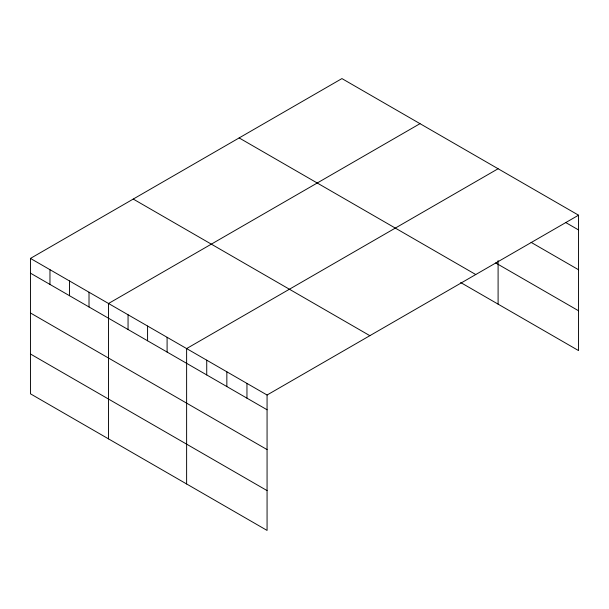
<?xml version="1.0" encoding="UTF-8"?>
<svg xmlns="http://www.w3.org/2000/svg" width="609" height="609" viewBox="0 0 609 609"><rect width="100%" height="100%" fill="white"/><g stroke="black" fill="none" stroke-linecap="round" stroke-linejoin="round"><path stroke-width="0.91" d="M30.45 258.414L267.069 395.02L267.069 530.416L30.45 393.81L30.45 258.414L341.931 78.584L578.55 215.19L578.55 350.586L460.686 282.538M420.012 123.665L108.531 303.495L108.531 438.891M498.101 168.746L186.62 348.576L186.62 483.972M267.069 395.02L578.55 215.19M565.677 222.513L578.55 229.943M531.086 242.352L578.55 269.757M495.657 262.921L578.55 310.773M239.139 137.923L475.758 274.537M133.242 199.067L369.861 335.681M30.45 273.159L267.069 409.773M30.45 312.973L267.069 449.587M30.45 353.996L267.069 490.603M498.101 260.599L498.101 304.142M246.957 383.411L246.957 398.164M226.845 371.802L226.845 386.548M206.733 360.185L206.733 374.938M167.094 337.302L167.094 352.055M147.576 326.036L147.576 340.781M128.057 314.762L128.057 329.515M89.013 292.221L89.013 306.974M69.495 280.955L69.495 295.7M49.968 269.68L49.968 284.433"/></g></svg>
